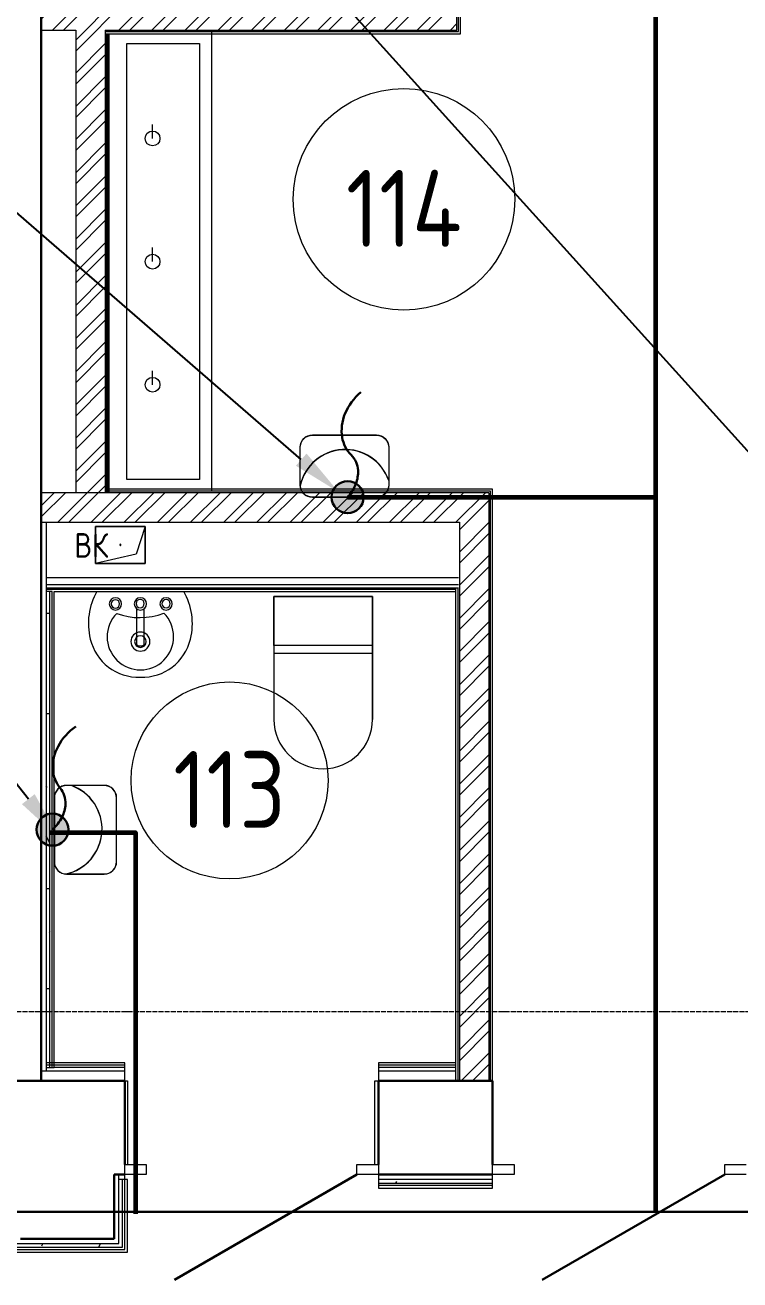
# Model space of a CAD drawing. Header units: millimetres. Extents: x -32 to 417638015, y -35 to 175284279.
# Drawn here: x 176859 to 179762, y 63624 to 68719 of the extents above; entities that cross this region are included whole.
import ezdxf
from ezdxf import colors
from ezdxf.entities.mleader import LeaderData, LeaderLine
from ezdxf.math import Vec2, Vec3

# ---------------------------------------------------------------- set-up
doc = ezdxf.new("R2010")
doc.units = ezdxf.units.MM
doc.linetypes.add('ADSK_Линия сетки', pattern=[25, 20, -2.5, 0, -2.5])
for name, color, linetype, lineweight in [('_ЭМ_гофра', 5, 'Continuous', 60), ('_ЭМ_ТХобщее_слой', 7, 'Continuous', 30), ('Аннотация', 7, 'Continuous', 18), ('Двери', 7, 'Continuous', 9), ('Обобщенные модели', 7, 'Continuous', 18), ('Оси', 253, 'Continuous', 9), ('Перекрытие', 7, 'Continuous', 18), ('Сантехника', 7, 'Continuous', 18), ('Стены внутренние', 7, 'Continuous', 18), ('Стены несущие', 7, 'Continuous', 30), ('Стены отделка', 7, 'Continuous', 30), ('Стены штриховка', 7, 'Continuous', 9), ('ТХ', 5, 'Continuous', 0), ('ШТРИХОВКА', 252, 'Continuous', 15), ('ЭМ_Лоток 1_2', 162, 'Continuous', 30), ('ЭОМ_Кабельный вывод', 1, 'Continuous', 35)]:
    doc.layers.add(name, color=color, linetype=linetype, lineweight=lineweight)
doc.layers.add('_ЭМ_Надписи', color=7, linetype='Continuous')
doc.layers.add('ЭОМ_Лотки рабочие', color=5, linetype='Continuous')
doc.layers.add('Линии', color=7, linetype='Continuous', lineweight=9, true_color=0x00a600)
doc.styles.add('GOST Common', font='GOST_Common.ttf', dxfattribs={"width": 0.9, "height": 350})
doc.styles.add('GOST Common_5', font='GOST_Common.ttf', dxfattribs={"width": 0.9, "height": 200})
doc.styles.add('ЭОМ', font='isocpeur.ttf', dxfattribs={"width": 0.85, "height": 250})
doc.linetypes.add('Cable in the tray', pattern='A,5,[130,ltypeshp.shx,S=1,R=0,X=0,Y=0],1.5,[130,ltypeshp.shx,S=1.5,R=90,X=0,Y=-1],1,[130,ltypeshp.shx,S=1,R=0,X=0.5,Y=0],5', length=12.5)
pattern_1 = [(0, (557.2, 188.9), (406.4, 101.6), [33.528, -271.272, 33.528, -271.272, -1625.6]), (0, (557.2, 188.9), (406.4, 101.6), [-609.6, 33.528, -576.072, 33.528, -271.272, -711.2]), (0, (557.2, 188.9), (406.4, 101.6), [-1524, 33.528, -169.672, 33.528, -474.472]), (120, (709.6, 239.7), (-291.1882, 301.1527), [33.528, -271.272, 33.528, -271.272, -1625.6]), (120, (709.6, 239.7), (-291.1882, 301.1527), [-609.6, 33.528, -576.072, 33.528, -271.272, -711.2]), (120, (709.6, 239.7), (-291.1882, 301.1527), [-1524, 33.528, -169.672, 33.528, -474.472]), (240, (760.4, 442.9), (-115.2118, -402.7527), [33.528, -271.272, 33.528, -271.272, -1625.6]), (240, (760.4, 442.9), (-115.2118, -402.7527), [-609.6, 33.528, -576.072, 33.528, -271.272, -711.2]), (240, (760.4, 442.9), (-115.2118, -402.7527), [-1524, 33.528, -169.672, 33.528, -474.472])]

# ---------------------------------------------------------------- blocks, each defined once
blk = doc.blocks.new('ТХ 1 этаж.')
at = {"layer": 'ТХ', "color": 252, "true_color": 0x939598}
for points in [[(15745, 13920.2), (16004.8, 13920.2, -0.414214), (16054.8, 13870.2), (16054.8, 13717.3, -0.414214), (16004.8, 13667.3), (15745, 13667.3, -0.414214), (15695, 13717.3), (15695, 13870.2, -0.414214)], [(14949.5, 12187.5), (14949.5, 12447.3, 0.414214), (14899.5, 12497.3), (14746.7, 12497.3, 0.414214), (14696.7, 12447.3), (14696.7, 12187.5, 0.414214), (14746.7, 12137.5), (14899.5, 12137.5, 0.414214)]]:
    blk.add_lwpolyline(points, format="xyb", close=True, dxfattribs=at)
for centre, start, end in [((15878.1, 13673.5), 19.6167, 167.3478), ((14702.9, 12320.6), 282.6522, 70.3833)]:
    blk.add_arc(centre, 187.6, start, end, dxfattribs=at)
blk = doc.blocks.new('1 этаж')
at = {"layer": 'Стены внутренние', "lineweight": 9}
h = blk.add_hatch(dxfattribs=at)
h.set_pattern_fill('FP_12', color=8, style=0, pattern_type=2)
h.set_pattern_definition(pattern_1)
h.paths.add_polyline_path([(7807.201, 12907.685), (7822.201, 12907.685), (7822.201, 14839.952), (7807.201, 14839.952), (7807.201, 13565.801)])
h = blk.add_hatch(dxfattribs=at)
h.set_pattern_fill('FP_12', color=8, style=0, pattern_type=2)
h.set_pattern_definition(pattern_1)
h.paths.add_polyline_path([(7831.201, 12892.685), (8126.382, 12892.685), (8126.382, 12907.685), (7807.201, 12907.685), (7807.201, 12892.685), (7822.201, 12892.685)])
h.paths.add_polyline_path([(9457.201, 12892.685), (9457.201, 12907.685), (9156.382, 12907.685), (9156.382, 12892.685)])
h = blk.add_hatch(dxfattribs=at)
h.set_pattern_fill('FP_12', color=8, style=0, pattern_type=2)
h.set_pattern_definition(pattern_1)
h.paths.add_polyline_path([(8117.806, 12192.014), (8117.806, 12452.685), (8102.806, 12452.685), (8102.806, 12192.014)])
h = blk.add_hatch(dxfattribs=at)
h.set_pattern_fill('FP_12', color=8, style=0, pattern_type=2)
h.set_pattern_definition(pattern_1)
h.paths.add_polyline_path([(11117.089, 12437.685), (11202.944, 12437.685), (11202.944, 12452.685), (10650.382, 12452.685), (10650.382, 12437.685), (11114.903, 12437.685)])
h.paths.add_polyline_path([(9595.382, 12437.685), (9620.382, 12437.685), (9620.382, 12452.685), (9156.382, 12452.685), (9156.382, 12437.685), (9457.201, 12437.685)])
h = blk.add_hatch(dxfattribs=at)
h.set_pattern_fill('FP_12', color=8, style=0, pattern_type=2)
h.set_pattern_definition(pattern_1)
h.paths.add_polyline_path([(8082.806, 12177.014), (8117.806, 12177.014), (8117.806, 12192.014), (7682.806, 12192.014), (7683.025, 12177.014), (8070.371, 12177.014)])
at = {"layer": 'Стены штриховка'}
h = blk.add_hatch(dxfattribs=at)
h.set_pattern_fill('ANSI32', color=8, scale=10)
h.set_pattern_definition([(45, (-31496.66, 188.9), (-67.35192, 67.35192), []), (45, (-31451.76, 188.9), (-67.35192, 67.35192), [])])
h.paths.add_polyline_path([(9475.531, 17239.126), (8027.201, 17239.126), (8027.201, 17239.141), (7787.201, 17239.141), (7787.201, 17119.126), (7927.201, 17119.126), (7927.201, 15240.702), (8047.201, 15240.702), (8047.201, 17119.126), (9475.531, 17119.126)])
h.paths.add_polyline_path([(9605.382, 15240.702), (7787.201, 15240.702), (7787.201, 15120.702), (9485.382, 15120.702), (9485.382, 13133.902), (9605.382, 13133.902)])
h.paths.add_polyline_path([(9605.382, 13133.902), (9485.382, 13133.902), (9485.382, 12852.685), (9605.382, 12852.685)])
at = {"layer": 'Двери', "color": 8}
for p, q in [((8126.382, 12512.685), (8213.382, 12512.685)), ((8126.382, 12472.685), (8126.382, 12512.685)), ((8213.382, 12512.685), (8213.382, 12472.685)), ((9069.382, 12512.685), (9156.382, 12512.685)), ((9069.382, 12472.685), (9069.382, 12512.685)), ((9156.382, 12512.685), (9156.382, 12472.685)), ((9620.382, 12512.685), (9707.382, 12512.685)), ((9620.382, 12472.685), (9620.382, 12512.685)), ((9707.382, 12512.685), (9707.382, 12472.685)), ((10563.382, 12512.685), (10650.382, 12512.685)), ((10563.382, 12472.685), (10563.382, 12512.685)), ((8213.382, 12472.685), (8126.382, 12472.685)), ((9156.382, 12472.685), (9069.382, 12472.685)), ((9707.382, 12472.685), (9620.382, 12472.685)), ((10650.382, 12472.685), (10563.382, 12472.685))]:
    blk.add_line(p, q, dxfattribs=at)
at = {"layer": 'Двери', "color": 8, "lineweight": 30}
for p, q in [((9069.382, 12472.685), (8328.064, 12044.685)), ((10563.382, 12472.685), (9822.064, 12044.685))]:
    blk.add_line(p, q, dxfattribs=at)
at = {"layer": 'Линии', "color": 8}
for centre, radius in [((9260.024, 16432.011), 450), ((8551.992, 14072.585), 400)]:
    blk.add_circle(centre, radius, dxfattribs=at)
at = {"layer": 'Обобщенные модели', "color": 8}
for p, q in [((8007.201, 14954.007), (8007.201, 15104.007)), ((8007.201, 15104.007), (8209.589, 15104.007)), ((8209.589, 15104.007), (8007.201, 15104.007)), ((8007.201, 15104.007), (8007.201, 14954.007)), ((8209.589, 15104.007), (8172.089, 14991.507)), ((8209.589, 15104.007), (8209.589, 14954.007)), ((8209.589, 14954.007), (8209.589, 15104.007)), ((8172.089, 14991.507), (8007.201, 14954.007)), ((8209.589, 14954.007), (8007.201, 14954.007)), ((8007.201, 14954.007), (8209.589, 14954.007))]:
    blk.add_line(p, q, dxfattribs=at)
for start, end in [(0, 180), (120, 180), (15, 90), (180, 0), (240, 345)]:
    blk.add_arc((8108.395, 15029.007), 2.5, start, end, dxfattribs=at)
at = {"layer": 'Оси', "color": 8, "linetype": 'ADSK_Линия сетки'}
blk.add_line((-9557.528, 13133.902), (56672.201, 13133.902), dxfattribs=at)
at = {"layer": 'Перекрытие', "color": 8}
for p, q in [((8126.382, 12852.685), (8137.806, 12852.685)), ((8137.806, 12852.685), (8137.806, 12512.685)), ((9141.382, 12852.685), (9156.382, 12852.685)), ((9141.382, 12512.685), (9141.382, 12852.685))]:
    blk.add_line(p, q, dxfattribs=at)
at = {"layer": 'Сантехника', "color": 8}
for p, q in [((8059.201, 17114.126), (8479.201, 17114.126)), ((8479.201, 17114.126), (8479.201, 15246.414)), ((8134.201, 17064.126), (8429.201, 17064.126)), ((8134.201, 15294.126), (8134.201, 17064.126)), ((8429.201, 17064.126), (8429.201, 15294.126)), ((8239.201, 16679.126), (8239.201, 16736.126)), ((8239.201, 16179.126), (8239.201, 16236.126)), ((8239.201, 15679.126), (8239.201, 15736.126)), ((8429.201, 15294.126), (8134.201, 15294.126)), ((9132.201, 14819.952), (8732.201, 14819.952)), ((8732.201, 14819.952), (8732.201, 14319.952)), ((8732.201, 14619.952), (8732.201, 14819.952)), ((8732.201, 14819.952), (9132.201, 14819.952)), ((9132.201, 14319.952), (9132.201, 14819.952)), ((9132.201, 14819.952), (9132.201, 14619.952)), ((8174.701, 14625.06), (8174.701, 14769.263)), ((8204.701, 14625.06), (8204.701, 14769.263)), ((8732.201, 14619.952), (8732.201, 14319.952)), ((9132.201, 14619.952), (8732.201, 14619.952)), ((8732.201, 14589.952), (9132.201, 14589.952)), ((9132.201, 14619.952), (9132.201, 14319.952))]:
    blk.add_line(p, q, dxfattribs=at)
for centre in [(8239.201, 16679.126), (8239.201, 16179.126), (8239.201, 15679.126)]:
    blk.add_circle(centre, 30, dxfattribs=at)
for centre, radius, start, end in [((8243.024, 14709.189), 264.447, 150.364945, 193.635055), ((8243.024, 14709.189), 264.447, 150.364945, 193.635055), ((8136.377, 14709.189), 264.447, 346.364945, 29.635055), ((8136.377, 14709.189), 264.447, 346.364945, 29.635055), ((8088.435, 14789.263), 25, 0, 180), ((8088.435, 14789.263), 25, 180, 0), ((8088.435, 14789.263), 17.003, 0, 180), ((8088.435, 14789.263), 17.003, 180, 0), ((8189.701, 14789.263), 25, 0, 180), ((8189.701, 14789.263), 25, 180, 0), ((8188.937, 14790.708), 16.806, 90, 270), ((8188.937, 14790.708), 16.806, 270, 90), ((8294.015, 14789.263), 25, 0, 180), ((8294.015, 14789.263), 25, 180, 0), ((8294.015, 14790.281), 17.002, 0, 180), ((8294.015, 14790.281), 17.002, 180, 0), ((8189.701, 14656.384), 135, 135.462912, 45.055606), ((8188.145, 15000.275), 266.583, 249.19864, 291.319878), ((8189.701, 14636.384), 38.576, 0, 180), ((8183.82, 14694.828), 203.526, 193.635055, 271.65578), ((8183.82, 14694.828), 203.526, 193.635055, 271.65578), ((8189.701, 14636.384), 38.576, 180, 0), ((8189.701, 14636.384), 23.492, 0, 180), ((8189.701, 14636.384), 23.492, 180, 0), ((8195.581, 14694.828), 203.526, 268.34422, 346.364945), ((8195.581, 14694.828), 203.526, 268.34422, 346.364945), ((8932.201, 14319.952), 200, 180, 0), ((8932.201, 14319.952), 200, 180, 0)]:
    blk.add_arc(centre, radius, start, end, dxfattribs=at)
blk.add_ellipse((8189.701, 14625.06), major_axis=(-15, 0), ratio=0.42852507, start_param=0, end_param=3.14159265, dxfattribs=at)
at = {"layer": 'Стены внутренние', "color": 8}
blk.add_line((8062.201, 17104.144), (8062.201, 15240.702), dxfattribs=at)
at = {"layer": 'Стены несущие', "color": 8}
for p, q in [((7787.201, 12852.685), (7787.201, 20291.427)), ((8126.382, 12852.685), (7052.806, 12852.685)), ((8126.382, 12512.685), (8126.382, 12852.685)), ((9156.382, 12852.685), (9156.382, 12512.685)), ((9156.382, 12852.685), (9620.382, 12852.685)), ((9620.382, 12512.685), (9620.382, 12852.685)), ((8082.806, 12212.014), (8082.806, 12472.685)), ((8126.382, 12472.685), (8082.806, 12472.685)), ((9620.382, 12472.685), (9156.382, 12472.685)), ((7702.806, 12212.014), (8082.806, 12212.014))]:
    blk.add_line(p, q, dxfattribs=at)
at = {"layer": 'Стены отделка', "color": 8, "lineweight": 9}
for p, q in [((9475.531, 17119.126), (9475.531, 17239.126)), ((9490.531, 17104.126), (9490.531, 17254.141)), ((7927.201, 17119.126), (7927.201, 15240.702)), ((8047.201, 17119.126), (9475.531, 17119.126)), ((8047.201, 17104.126), (9490.531, 17104.126)), ((8059.201, 15240.702), (8059.201, 17104.126)), ((9620.382, 15255.702), (8047.201, 15255.702)), ((9605.382, 15240.702), (9605.382, 12852.685)), ((9620.382, 12852.685), (9620.382, 15255.702)), ((7787.201, 15120.702), (9485.382, 15120.702)), ((7807.201, 15120.702), (7807.201, 12892.685)), ((9485.382, 15120.702), (9485.382, 12852.685)), ((9482.201, 14894.952), (7807.201, 14894.952)), ((7807.201, 14854.952), (9482.201, 14854.952)), ((7840.201, 14839.952), (9467.201, 14839.952)), ((7840.201, 12907.685), (7840.201, 14839.952)), ((9470.382, 12852.685), (9470.382, 14854.952)), ((7807.201, 12892.685), (7787.201, 12892.685)), ((8126.382, 12925.685), (7807.201, 12925.685)), ((7807.201, 12907.685), (7840.201, 12907.685)), ((8126.382, 12852.685), (8126.382, 12925.685)), ((9156.382, 12925.685), (9156.382, 12852.685)), ((9470.382, 12925.685), (9156.382, 12925.685)), ((8102.806, 12192.014), (8102.806, 12472.685)), ((8137.806, 12452.685), (8102.806, 12452.685)), ((8126.382, 12452.685), (8126.382, 12472.685)), ((8137.806, 12157.014), (8137.806, 12452.685)), ((9156.382, 12472.685), (9156.382, 12417.685)), ((9620.382, 12452.685), (9595.382, 12452.685)), ((9620.382, 12417.685), (9620.382, 12472.685)), ((9156.382, 12417.685), (9620.382, 12417.685)), ((7682.806, 12192.014), (8102.806, 12192.014)), ((7647.806, 12157.014), (8137.806, 12157.014))]:
    blk.add_line(p, q, dxfattribs=at)
at = {"layer": 'Стены штриховка', "color": 8}
for p, q in [((9481.531, 17113.126), (9481.531, 17245.141)), ((7787.201, 17119.126), (7927.201, 17119.126)), ((8047.201, 17119.126), (8047.201, 15240.702)), ((8047.201, 17113.126), (9481.531, 17113.126)), ((8053.201, 15240.702), (8053.201, 17104.126)), ((9605.382, 15240.702), (7787.201, 15240.702)), ((9611.382, 15246.702), (8047.201, 15246.702)), ((9611.382, 12852.685), (9611.382, 15246.702)), ((7807.201, 14867.952), (9482.201, 14867.952)), ((7807.201, 14848.952), (9467.201, 14848.952)), ((7831.201, 14839.952), (7807.201, 14839.952)), ((7822.201, 12907.685), (7822.201, 14839.952)), ((7831.201, 12907.685), (7831.201, 14839.952)), ((9479.382, 14854.952), (9479.382, 12852.685)), ((8126.382, 12916.685), (7807.201, 12916.685)), ((8126.382, 12892.685), (7807.201, 12892.685)), ((8126.382, 12907.685), (7840.201, 12907.685)), ((9470.382, 12916.685), (9156.382, 12916.685)), ((9470.382, 12907.685), (9156.382, 12907.685)), ((9470.382, 12892.685), (9156.382, 12892.685)), ((8117.806, 12177.014), (8117.806, 12452.685)), ((8126.806, 12168.014), (8126.806, 12452.685)), ((9595.382, 12452.685), (9156.382, 12452.685)), ((9156.382, 12437.685), (9620.382, 12437.685)), ((9156.382, 12428.685), (9620.382, 12428.685)), ((7667.806, 12177.014), (8117.806, 12177.014)), ((7658.806, 12168.014), (8126.806, 12168.014))]:
    blk.add_line(p, q, dxfattribs=at)
at = {"layer": 'ЭОМ_Лотки рабочие'}
blk.add_blockref('ТХ 1 этаж.', (-6856.492, 1554.379), dxfattribs=at)
at = {"layer": 'Аннотация', "color": 8, "style": 'GOST Common_5', "width": 0.9}
blk.add_text('ВК', height=100, dxfattribs=at).set_placement((7921.454, 14976.899))
at = {"layer": 'Аннотация', "color": 8, "lineweight": 9, "char_height": 312.5, "width": 520.21112, "attachment_point": 5, "line_spacing_factor": 1.022766, "style": 'GOST Common'}
for s, insert in [('114', (9260.024, 16395.063)), ('113', (8551.992, 14035.637))]:
    blk.add_mtext(s, dxfattribs=dict(at, insert=insert))
blk = doc.blocks.new('_ЭМ_ТХ2_1этаж')
at = {"layer": 'ТХ', "color": 252, "true_color": 0x939598}
for points in [[(126892.9, -55273.3), (127152.7, -55273.3, -0.414214), (127202.7, -55323.3), (127202.7, -55476.2, -0.414214), (127152.7, -55526.2), (126892.9, -55526.2, -0.414214), (126842.9, -55476.2), (126842.9, -55323.3, -0.414214)], [(126097.4, -57006), (126097.4, -56746.2, 0.414214), (126047.4, -56696.2), (125894.6, -56696.2, 0.414214), (125844.6, -56746.2), (125844.6, -57006, 0.414214), (125894.6, -57056), (126047.4, -57056, 0.414214)]]:
    blk.add_lwpolyline(points, format="xyb", close=True, dxfattribs=at)
for centre, start, end in [((127026, -55520), 19.6167, 167.3478), ((125850.8, -56872.9), 282.6522, 70.3833)]:
    blk.add_arc(centre, 187.6, start, end, dxfattribs=at)
blk = doc.blocks.new('*U776')
at = {"lineweight": -2}
h = blk.add_hatch(color=0, dxfattribs=at)
h.dxf.hatch_style = 1
edge = h.paths.add_edge_path()
edge.add_arc((0, 0), 65, 0, 360)
at = {"color": 0, "lineweight": -2}
blk.add_lwpolyline([(0, 0, -0.089362), (-33.5, 54.6, -0.105459), (-42.3, 108.4, -0.18734), (-14.4, 171.4, 0.159257), (22.2, 242.9, 0.13816), (10.9, 338.5, 0.121425), (-53.7, 426.4)], format="xyb", dxfattribs=at)
blk.add_circle((0, 0), 65, dxfattribs=at)
at = {"color": 7, "style": 'GOST Common', "width": 0.9}
blk.add_attdef('ОБОРУДОВАНИЕ', (25.5, 114.7), '', height=250, dxfattribs=at)
blk = doc.blocks.new('*U777')
at = {"lineweight": -2}
h = blk.add_hatch(color=0, dxfattribs=at)
h.dxf.hatch_style = 1
edge = h.paths.add_edge_path()
edge.add_arc((0, 0), 65, 0, 360)
at = {"color": 0, "lineweight": -2}
blk.add_lwpolyline([(0, 0, -0.089362), (-38.8, 51.1, -0.105459), (-52.8, 103.7, -0.18734), (-31.2, 169.1, 0.159257), (-1.8, 243.9, 0.13816), (-22.5, 337.9, 0.121425), (-95.5, 419)], format="xyb", dxfattribs=at)
blk.add_circle((0, 0), 65, dxfattribs=at)
at = {"color": 7, "style": 'GOST Common', "width": 0.9}
blk.add_attdef('ОБОРУДОВАНИЕ', (25.5, 114.7), '', height=250, dxfattribs=at)

msp = doc.modelspace()

# ---------------------------------------------------------------- linework, layer by layer
at = {"layer": '_ЭМ_гофра', "linetype": 'ByBlock'}
for points in [[(179418.7, 71788.3), (179418.7, 63901)], [(176960.4, 65440.1), (177157.9, 65440.1), (177307.6, 65440.1), (177307.6, 63892.4)]]:
    msp.add_lwpolyline(points, dxfattribs=at)
at = {"layer": '_ЭМ_гофра', "linetype": 'ByBlock', "elevation": 64.3}
msp.add_lwpolyline([(178168.9, 66802), (179418.7, 66802)], dxfattribs=at)
at = {"layer": 'ЭМ_Лоток 1_2', "linetype": 'Cable in the tray', "ltscale": 50}
msp.add_lwpolyline([(163709.1, 74616.7), (171968.9, 74616.7), (171968.9, 63901), (211001.2, 63901)], dxfattribs=at)

# ---------------------------------------------------------------- block references
at = {"layer": '_ЭМ_ТХобщее_слой', "lineweight": 50}
msp.add_blockref('_ЭМ_ТХ2_1этаж', (51133.1, 122328.2), dxfattribs=at)
at = {"layer": 'ШТРИХОВКА'}
msp.add_blockref('1 этаж', (169137.4, 51579.3), dxfattribs=at)
at = {"layer": 'ЭОМ_Кабельный вывод', "color": 5, "lineweight": 30, "xscale": -1}
for name, p in [('*U776', (178168.9, 66802, 64.3)), ('*U777', (176970.1, 65452.1, 64.3))]:
    msp.add_blockref(name, p, dxfattribs=at)

# ---------------------------------------------------------------- leaders
at = {"layer": '_ЭМ_Надписи', "color": 7, "ltscale": 5}
ml = msp.add_multileader_mtext('Standard', dxfattribs=at)
ml.set_content('{\\fGOST Common|b0|i0|c204|p34;\\W0.9;\\C256;1ЩРС-2\\fISOCPEUR|b0|i0|c204|p34;\\W0.85; Гр.23\\PЭл.суш.\\P\\fGOST Common|b0|i0|c0|p34;\\W0.9;h=0.9\\fGOST Common|b0|i0|c204|p34;м \\fGOST Common|b0|i0|c0|p34;L=1\\fGOST Common|b0|i0|c204|p34;м}', color=1, style='ЭОМ')
ml.set_leader_properties()
ml.build(insert=Vec2(0, 0))
ml.multileader.update_dxf_attribs({"text_left_attachment_type": 6, "text_right_attachment_type": 6, "dogleg_length": 0, "arrow_head_size": 200})
ctx = ml.context
ctx.base_point, ctx.char_height, ctx.arrow_head_size, ctx.landing_gap_size, ctx.plane_origin = Vec3(173868.2, 71610.3, -64.3), 250, 200, 0, Vec3(155605.5, 81994, -64.3)
ctx.left_attachment, ctx.right_attachment = 6, 6
notes = []
notes.append((ctx, [(1, (1, 1, 0), (175623.2, 71610.3, -64.3), (-1, 0), 0, [(0, [(180491.2, 66215.1, -64.3)], 0, [])])]))
ctx.mtext.insert, ctx.mtext.width, ctx.mtext.defined_height, ctx.mtext.flow_direction = Vec3(173868.2, 71910.3, -64.3), 2073.809, 545.6, 5
ml = msp.add_multileader_mtext('Standard', dxfattribs=at)
ml.set_content('{\\fGOST Common|b0|i0|c204|p34;\\W0.9;\\C256;1ЩРС-2\\fISOCPEUR|b0|i0|c204|p34;\\W0.85; Гр.22\\PЭл.суш.\\P\\fGOST Common|b0|i0|c0|p34;\\W0.9;h=0.9\\fGOST Common|b0|i0|c204|p34;м \\fGOST Common|b0|i0|c0|p34;L=1\\fGOST Common|b0|i0|c204|p34;м}', color=1, style='ЭОМ')
ml.set_leader_properties()
ml.build(insert=Vec2(0, 0))
ml.multileader.update_dxf_attribs({"text_left_attachment_type": 6, "text_right_attachment_type": 6, "dogleg_length": 0, "arrow_head_size": 200})
ctx = ml.context
ctx.base_point, ctx.char_height, ctx.arrow_head_size, ctx.landing_gap_size, ctx.plane_origin = Vec3(173538, 69285.4, -64.3), 250, 200, 0, Vec3(153280, 82489, -64.3)
ctx.left_attachment, ctx.right_attachment = 6, 6
notes.append((ctx, [(1, (1, 1, 0), (175293, 69285.4, -64.3), (-1, 0), 0, [(0, [(178131.6, 66823.3, -64.3)], 0, [])])]))
ctx.mtext.insert, ctx.mtext.width, ctx.mtext.flow_direction = Vec3(173538, 69585.4, -64.3), 1959.803, 5
ml = msp.add_multileader_mtext('Standard', dxfattribs=at)
ml.set_content('{\\fGOST Common|b0|i0|c204|p34;\\W0.9;\\C256;1ЩРС-2\\fISOCPEUR|b0|i0|c204|p34;\\W0.85; Гр.21\\PЭл.суш.\\P\\fGOST Common|b0|i0|c0|p34;\\W0.9;h=0.9\\fGOST Common|b0|i0|c204|p34;м \\fGOST Common|b0|i0|c0|p34;L=1\\fGOST Common|b0|i0|c204|p34;м}', color=1, style='ЭОМ')
ml.set_leader_properties()
ml.build(insert=Vec2(0, 0))
ml.multileader.update_dxf_attribs({"text_left_attachment_type": 6, "text_right_attachment_type": 6, "dogleg_length": 0, "arrow_head_size": 200})
ctx = ml.context
ctx.base_point, ctx.char_height, ctx.arrow_head_size, ctx.landing_gap_size, ctx.plane_origin = Vec3(173709.7, 67418.7, -64.3), 250, 200, 0, Vec3(152110.1, 81197.7, -64.3)
ctx.left_attachment, ctx.right_attachment = 6, 6
notes.append((ctx, [(1, (1, 1, 0), (175422.2, 67418.7, -64.3), (-1, 0), 0, [(0, [(176995.8, 65418.8, -64.3)], 0, [])])]))
ctx.mtext.insert, ctx.mtext.width, ctx.mtext.defined_height, ctx.mtext.flow_direction = Vec3(173709.7, 67718.7, -64.3), 2073.809, 545.6, 5
for ctx, leaders in notes:
    for number, flags, end, landing, length, lines in leaders:
        leader = LeaderData()
        leader.index, (leader.has_last_leader_line, leader.has_dogleg_vector, leader.attachment_direction) = number, flags
        leader.last_leader_point, leader.dogleg_vector, leader.dogleg_length = Vec3(end), Vec3(landing), length
        for number, points, colour, breaks in lines:
            line = LeaderLine()
            line.index, line.vertices, line.color, line.breaks = number, Vec3.list(points), colors.encode_raw_color(colour), breaks
            leader.lines.append(line)
        ctx.leaders.append(leader)

doc.saveas('drawing.dxf')
